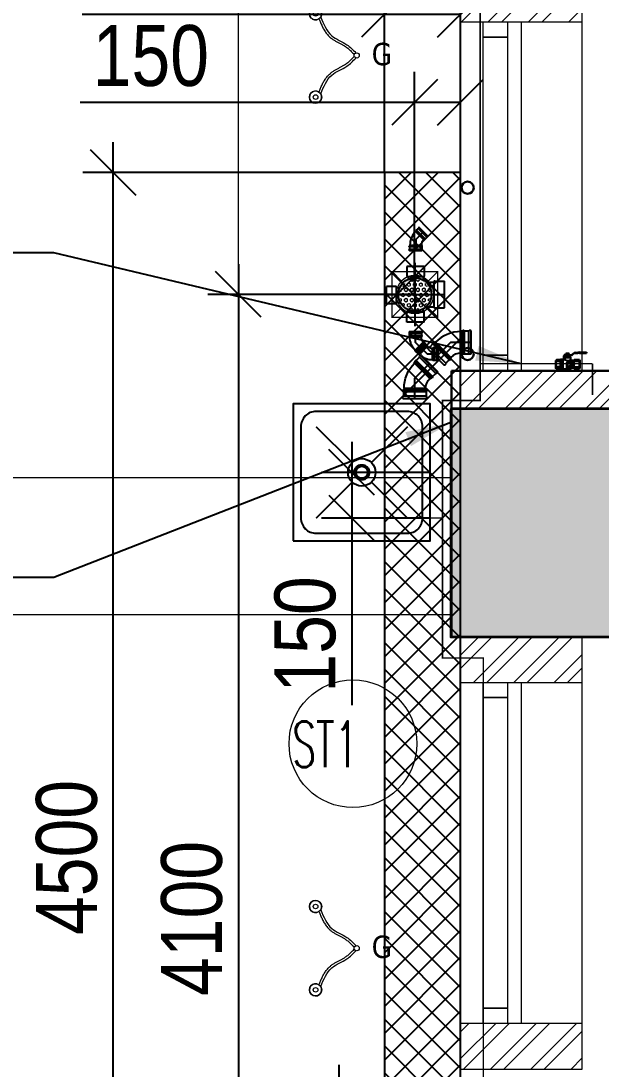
# Model space of a CAD drawing. Header units: inches. Extents: x 5899882 to 5988838, y -468923 to -96891.
# Drawn here: x 5977819 to 5979725, y -302240 to -298797 of the extents above; entities that cross this region are included whole.
import ezdxf

# ---------------------------------------------------------------- set-up
doc = ezdxf.new("R2010")
doc.units = ezdxf.units.IN
doc.header["$MEASUREMENT"] = 0
doc.linetypes.add('1', pattern=[0])
doc.layers.get('Defpoints').update_dxf_attribs({"color": 8})
for name, color, linetype in [('0- SLC ARCH LAYOUT', 7, 'Continuous'), ('0- SLC DIMENSION', 7, 'Continuous'), ('0-SLC RCC 2ND. FLOOR', 7, 'Continuous'), ('0-SLC-40 MM Waste water pipe', 3, 'Continuous'), ('0-SLC-75MM WASTE PIPE', 6, 'Continuous'), ('0-SLC-DOMESTIC LINE', 5, 'DOMESTIC_LINE'), ('0-SLC-Multi nahani trap', 6, 'Continuous'), ('0-SLC-Raised portion', 1, 'Continuous'), ('0-SLC-Toilet fixture', 5, 'Continuous'), ('P-TEXT', 7, 'Continuous')]:
    doc.layers.add(name, color=color, linetype=linetype)
for name, color, linetype, lineweight in [('0-SLC-100 mm Multi nahani trap jali', 253, 'Continuous', 13), ('ARCL-HATCH-B', 8, 'Continuous', 5), ('ARLC-COL', 8, 'Continuous', 30), ('ARLC-DOOR-W', 8, 'Continuous', 5), ('ARLC-ELE0', 8, 'Continuous', 9), ('ARLC-FUR (NOMN)', 8, 'Continuous', 9), ('ARLC-FURN', 8, 'Continuous', 9), ('ARLC-GAS BURNER', 8, 'Continuous', 5), ('ARLC-HATCH-C', 8, 'Continuous', 5), ('ARLC-SINK', 8, 'Continuous', 9), ('ARLC-WALL', 8, 'Continuous', 15), ('P-Ball valve', 7, 'Continuous', 0)]:
    doc.layers.add(name, color=color, linetype=linetype, lineweight=lineweight)
doc.styles.add('ARIAL', font='tahoma.ttf')
doc.styles.add('RS', font='simplex8.shx', dxfattribs={"width": 0.6, "height": 150})
doc.styles.add('swis cn bt', font='swissc.ttf')
doc.linetypes.add('DOMESTIC_LINE', pattern='A,0.5,-0.2,["DWS",ARIAL,S=0.1,R=0,X=-0.1,Y=-0.05],-0.25', length=0.95)
doc.dimstyles.new('SLC', dxfattribs={"dimtxt": 200, "dimasz": 150, "dimexe": 100, "dimexo": 0, "dimgap": 50, "dimtad": 1, "dimdec": 0, "dimrnd": 5, "dimzin": 1, "dimdsep": 46, "dimtxsty": 'swis cn bt', "dimblk": 'OBLIQUE', "dimcen": 60, "dimdle": 100, "dimclrd": 256, "dimclre": 256, "dimclrt": 256, "dimazin": 0, "dimtfac": 1, "dimtdec": 0, "dimtofl": 0, "dimtmove": 0, "dimatfit": 3, "dimfxl": 0.18, "dimtolj": 1, "dimtzin": 0, "dimarcsym": 0})
pattern_1 = [(45, (-5806111.7, 109613.3), (-66.2912607, 66.2912607), []), (45, (-5806067.505, 109613.3), (-66.2912607, 66.2912607), [])]

# ---------------------------------------------------------------- blocks, each defined once
blk = doc.blocks.new('Hex Nut - 10 mm side')
at = {"color": 0, "linetype": 'Continuous'}
for p, q in [((-7, -6.8), (-7, 6.8)), ((-0.7, 9.1), (-6.4, 9.1)), ((-0.7, 4.5), (-6.4, 4.5)), ((0, -6.8), (0, 6.8)), ((-0.7, -4.5), (-6.4, -4.5)), ((-0.7, -9.1), (-6.4, -9.1))]:
    blk.add_line(p, q, dxfattribs=at)
for centre, radius, start, end in [((-2.8, 6.8), 4.19, 147.1328, 212.8672), ((8.7, 0), 15.7, 163.2213, 196.7787), ((-4.2, 6.8), 4.19, 327.1328, 32.8672), ((-15.7, 0), 15.7, 343.2213, 16.7787), ((-2.8, -6.8), 4.19, 147.1328, 212.8672), ((-4.2, -6.8), 4.19, 327.1328, 32.8672)]:
    blk.add_arc(centre, radius, start, end, dxfattribs=at)
blk = doc.blocks.new('balval')
at = {"layer": 'P-TEXT', "color": 7}
for p, q in [((294, 302), (376, 365)), ((299, 286), (380, 348)), ((394, 369), (479, 369)), ((398, 353), (479, 353)), ((533, 381), (479, 369)), ((533, 349), (479, 353)), ((533, 381), (760, 380)), ((533, 349), (762, 348)), ((760, 380), (762, 348)), ((-206, 141), (-218, 122)), ((-218, -125), (-218, 122)), ((-207, -90), (-207, 86)), ((-75, 86), (-207, 86)), ((-74, 141), (-206, 141)), ((0, 145), (64, 144)), ((31, 164), (31, 262)), ((31, 164), (47, 164)), ((47, 164), (47, 246)), ((67, 298), (222, 297)), ((83, 281), (226, 281)), ((136, -17), (186, 44)), ((186, 44), (260, -17)), ((261, 143), (286, 120)), ((286, 120), (285, -127)), ((357, 120), (286, 120)), ((356, -127), (357, 120)), ((368, 139), (357, 120)), ((367, -91), (368, 85)), ((536, 139), (368, 139)), ((535, 84), (368, 85)), ((535, -92), (535, 84)), ((536, 139), (547, 120)), ((547, 120), (546, -128)), ((-218, -2), (-229, -2)), ((-207, -145), (-218, -125)), ((-75, -90), (-207, -90)), ((-75, -145), (-207, -145)), ((0, -149), (258, -150)), ((186, -77), (136, -17)), ((260, -17), (186, -77)), ((259, -150), (285, -127)), ((356, -127), (285, -127)), ((367, -146), (356, -127)), ((535, -92), (367, -91)), ((535, -147), (367, -146)), ((535, -147), (546, -128))]:
    blk.add_line(p, q, dxfattribs=at)
for points in [[(-74, 163), (-39, 163), (-40, -162), (-75, -162)], [(-39, 163), (0, 163), (0, -163), (-40, -162)], [(85, 217), (215, 216), (215, 237), (85, 238)], [(266, -83), (129, -83), (130, 50), (266, 49)], [(260, -77), (135, -77), (136, 44), (260, 43)], [(260, -145), (135, -144), (135, -89), (260, -89)]]:
    blk.add_lwpolyline(points, close=True, dxfattribs=at)
for points in [[(259, 144), (260, 216), (64, 217), (64, 144)], [(136, 118), (136, 88), (260, 87), (261, 143), (258, 143)]]:
    blk.add_lwpolyline(points, dxfattribs=at)
for centre, radius, start, end in [((394, 334), 35.7, 89.8308, 120.0919), ((398, 317), 35.7, 89.8308, 120.0919), ((-181, 112), 36.2, 145.9055, 225.8084), ((-125, 42), 93.2, 151.6198, 208.0418), ((67, 262), 35.7, 89.8308, 179.8308), ((83, 246), 35.7, 89.8308, 179.8308), ((162, 312), 195, 239.6656, 299.5446), ((224, 832), 535, 269.7676, 277.5637), ((228, 816), 535, 269.7676, 277.5637), ((259, 142), 1.79, 48.4012, 123.4962), ((450, 40), 93.2, 151.6198, 208.0418), ((393, 111), 36.2, 145.9055, 225.8084), ((510, 110), 36.2, 313.8532, 33.7561), ((453, 40), 93.2, 331.6198, 28.0418), ((-125, -46), 93.2, 151.6198, 208.0418), ((-182, -116), 36.2, 133.8532, 213.7561), ((258, -148), 1.79, 269.8308, 311.2603), ((449, -48), 93.2, 151.6198, 208.0418), ((392, -118), 36.2, 133.8532, 213.7561), ((453, -48), 93.2, 331.6198, 28.0418), ((510, -118), 36.2, 325.9055, 45.8084)]:
    blk.add_arc(centre, radius, start, end, dxfattribs=at)
at = {"layer": 'P-TEXT', "color": 7, "xscale": 6.18499828221724, "yscale": 6.18499828221724, "zscale": 6.18499828221724, "rotation": 269.8307868527402}
for p in [(150, 298), (150, 238)]:
    blk.add_blockref('Hex Nut - 10 mm side', p, dxfattribs=at)
blk = doc.blocks.new('SINK1')
at = {"color": 0}
for p, q in [((5972703.3, -133859.2), (5972821.5, -133977.3)), ((5972885.1, -133977.3), (5973003.3, -133859.2)), ((5972703.3, -134159.2), (5972821.5, -134041)), ((5972885.1, -134041), (5973003.3, -134159.2))]:
    blk.add_line(p, q, dxfattribs=at)
blk.add_lwpolyline([(5973078.3, -134234.2), (5973078.3, -133784.2), (5972628.3, -133784.2), (5972628.3, -134234.2)], close=True, dxfattribs=at)
blk.add_lwpolyline([(5973053.3, -134159.2), (5973053.3, -133859.2, 0.414214), (5973003.3, -133809.2), (5972703.3, -133809.2, 0.414214), (5972653.3, -133859.2), (5972653.3, -134159.2, 0.414214), (5972703.3, -134209.2), (5973003.3, -134209.2, 0.414214)], format="xyb", close=True, dxfattribs=at)
for radius in [45, 25]:
    blk.add_circle((5972853.3, -134009.2), radius, dxfattribs=at)
blk = doc.blocks.new('GAS BURNER')
at = {"layer": 'ARLC-GAS BURNER'}
for centre, radius in [((5974102.4, -133873.7), 20.1), ((5974102.4, -133873.7), 7.52), ((5974237.5, -134010.6), 8.48), ((5974237.5, -134010.6), 8.48), ((5974102.4, -134147.5), 20.1), ((5974102.4, -134147.5), 7.52)]:
    blk.add_circle(centre, radius, dxfattribs=at)
for centre, start, end in [((5974102.4, -133873.7), 327.0836, 303.1116), ((5974102.4, -134147.5), 56.8884, 32.9164)]:
    blk.add_arc(centre, 20.1, start, end, dxfattribs=at)
for points, knots in [([(5974113.4, -133890.5), (5974112.8, -133888.9), (5974115.8, -133896.6), (5974120.9, -133908.4), (5974125.6, -133918.3), (5974129.9, -133925.9), (5974133.4, -133931.5), (5974137.2, -133937), (5974141.3, -133942.2), (5974145.9, -133947.1), (5974151.7, -133952.6), (5974159, -133958.1), (5974167.7, -133963.4), (5974176.5, -133968.2), (5974185.2, -133972.6), (5974193.4, -133977), (5974200.1, -133981.1), (5974205.5, -133985), (5974210.1, -133988.7), (5974214.6, -133992.7), (5974219.2, -133997.1), (5974223.9, -134001.8), (5974227.3, -134005.2), (5974229, -134007)], [0, 0, 0, 0, 0.738277, 1.476555, 2.214832, 2.583971, 2.95311, 3.322249, 3.691387, 4.060526, 4.429665, 5.003329, 5.576994, 6.150658, 6.724322, 7.297987, 7.871651, 8.267743, 8.663834, 9.059926, 9.456017, 9.852109, 10.248201, 10.248201, 10.248201, 10.248201]), ([(5974119.2, -133884.4), (5974128.7, -133907.7), (5974145.8, -133949.6), (5974202.5, -133969), (5974225.2, -133992.2), (5974234.5, -134001.7)], [0, 0, 0, 0, 88.97169, 160.2268, 209.42552, 209.42552, 209.42552, 209.42552]), ([(5974113.4, -134130.7), (5974112.8, -134132.3), (5974115.8, -134124.6), (5974120.9, -134112.7), (5974125.6, -134102.9), (5974129.9, -134095.2), (5974133.4, -134089.6), (5974137.2, -134084.2), (5974141.3, -134079), (5974145.9, -134074), (5974151.7, -134068.6), (5974159, -134063.1), (5974167.7, -134057.7), (5974176.5, -134053), (5974185.2, -134048.5), (5974193.4, -134044.2), (5974200.1, -134040.1), (5974205.5, -134036.2), (5974210.1, -134032.5), (5974214.6, -134028.5), (5974219.2, -134024.1), (5974223.9, -134019.3), (5974227.3, -134015.9), (5974229, -134014.1)], [0, 0, 0, 0, 0.738277, 1.476555, 2.214832, 2.583971, 2.95311, 3.322249, 3.691387, 4.060526, 4.429665, 5.003329, 5.576994, 6.150658, 6.724322, 7.297987, 7.871651, 8.267743, 8.663834, 9.059926, 9.456017, 9.852109, 10.248201, 10.248201, 10.248201, 10.248201]), ([(5974119.2, -134136.8), (5974128.7, -134113.5), (5974145.8, -134071.6), (5974202.5, -134052.2), (5974225.2, -134029), (5974234.5, -134019.5)], [0, 0, 0, 0, 88.97169, 160.2268, 209.42552, 209.42552, 209.42552, 209.42552])]:
    blk.add_open_spline(points, degree=3, knots=knots, dxfattribs=at)
at = {"layer": 'ARLC-GAS BURNER', "insert": (5974320.2, -134006.7), "char_height": 73.57, "attachment_point": 5, "style": 'ARIAL'}
blk.add_mtext('\\A1;G', dxfattribs=at)
blk = doc.blocks.new('A$C7CE91767')
at = {"layer": 'ARLC-COL'}
blk.add_lwpolyline([(21150, -6775), (22400, -6775), (22400, -6900), (21150, -6900)], close=True, dxfattribs=at)
blk = doc.blocks.new('A$C3DAD2E9A')
at = {"layer": 'ARCL-HATCH-B'}
h = blk.add_hatch(dxfattribs=at)
h.set_pattern_fill('ANSI32', color=256, scale=250)
h.set_pattern_definition(pattern_1)
h.paths.add_polyline_path([(34477.2, -24603.5), (34077.2, -24603.5), (34077.2, -24753.5), (34477.2, -24753.5)])
h = blk.add_hatch(dxfattribs=at)
h.set_pattern_fill('ANSI32', color=256, scale=250)
h.set_pattern_definition(pattern_1)
h.paths.add_polyline_path([(34797.2, -25898.5), (34077.2, -25898.5), (34077.2, -26023.5), (34797.2, -26023.5)])
h = blk.add_hatch(dxfattribs=at)
h.set_pattern_fill('ANSI32', color=256, scale=250)
h.set_pattern_definition(pattern_1)
h.paths.add_polyline_path([(34477.2, -26773.5), (34077.2, -26773.5), (34077.2, -26923.5), (34077.2, -26923.5), (34477.2, -26923.5)])
h = blk.add_hatch(dxfattribs=at)
h.set_pattern_fill('ANSI32', color=256, scale=250)
h.set_pattern_definition(pattern_1)
h.paths.add_polyline_path([(34477.2, -28043.5), (34077.2, -28043.5), (34077.2, -28193.5), (34477.2, -28193.5)])
at = {"layer": 'ARLC-HATCH-C', "ltscale": 0.1}
blk.add_hatch(color=256, dxfattribs=at).paths.add_polyline_path([(34047.2, -26023.5), (34047.2, -26773.5), (34797.2, -26773.5), (34797.2, -26023.5)])
at = {"layer": 'ARLC-COL'}
blk.add_lwpolyline([(34797.2, -26023.5), (34047.2, -26023.5), (34047.2, -26773.5), (34797.2, -26773.5)], close=True, dxfattribs=at)
at = {"layer": 'ARLC-DOOR-W'}
for points in [[(34232.2, -24753.5), (34232.2, -24803.5), (34152.2, -24803.5), (34152.2, -24753.5)], [(34152.2, -24803.5), (34232.2, -24803.5), (34232.2, -25848.5), (34152.2, -25848.5)], [(34232.2, -25848.5), (34232.2, -25898.5), (34152.2, -25898.5), (34152.2, -25848.5)], [(34232.2, -26923.5), (34232.2, -26973.5), (34152.2, -26973.5), (34152.2, -26923.5)], [(34152.2, -26973.5), (34232.2, -26973.5), (34232.2, -27993.5), (34152.2, -27993.5)], [(34232.2, -27993.5), (34232.2, -28043.5), (34152.2, -28043.5), (34152.2, -27993.5)]]:
    blk.add_lwpolyline(points, close=True, dxfattribs=at)
at = {"layer": 'ARLC-ELE0', "ltscale": 0.006}
for p, q in [((34077.2, -24753.5), (34077.2, -25898.5)), ((34477.2, -25898.5), (34477.2, -24753.5)), ((34077.2, -26923.5), (34077.2, -28043.5)), ((34477.2, -28043.5), (34477.2, -26923.5))]:
    blk.add_line(p, q, dxfattribs=at)
at = {"layer": 'ARLC-FUR (NOMN)'}
blk.add_circle((33723.5, -27124.8), 209.9, dxfattribs=at)
at = {"layer": 'ARLC-FURN'}
blk.add_line((33347.2, -29750), (33347.2, -23025), dxfattribs=at)
at = {"layer": 'ARLC-WALL', "ltscale": 0.005}
for p, q in [((34277.2, -24753.5), (34277.2, -25898.5)), ((34277.2, -26923.5), (34277.2, -28043.5))]:
    blk.add_line(p, q, dxfattribs=at)
at = {"layer": 'ARLC-WALL'}
for points in [[(34477.2, -24603.5), (34077.2, -24603.5), (34077.2, -24753.5), (34477.2, -24753.5)], [(34077.2, -25898.5), (35297.2, -25898.5), (35297.2, -26023.5), (34077.2, -26023.5)], [(34477.2, -26773.5), (34077.2, -26773.5), (34077.2, -26923.5), (34477.2, -26923.5)], [(34477.2, -28043.5), (34077.2, -28043.5), (34077.2, -28193.5), (34477.2, -28193.5)]]:
    blk.add_lwpolyline(points, close=True, dxfattribs=at)
at = {"color": 1}
blk.add_blockref('A$C7CE91767', (12897.2, -19125), dxfattribs=at)
at = {"layer": 'ARLC-GAS BURNER'}
for p in [(-5940501.4, 109146.9), (-5940501.4, 106214.1)]:
    blk.add_blockref('GAS BURNER', p, dxfattribs=at)
at = {"layer": 'ARLC-SINK', "rotation": 270}
blk.add_blockref('SINK1', (167761.9, 5946620), dxfattribs=at)
at = {"layer": 'ARLC-FUR (NOMN)', "style": 'RS', "width": 0.6}
blk.add_text('ST1', height=150, dxfattribs=at).set_placement((33524.9, -27201.8))
blk = doc.blocks.new('FD COVER')
at = {"layer": '0-SLC-100 mm Multi nahani trap jali'}
h = blk.add_hatch(color=1, dxfattribs=at)
h.paths.add_polyline_path([(52.4, 0, 1), (-52.4, 0, 1)])
h.paths.add_polyline_path([(-49.7, 0, -1), (49.7, 0, -1)], flags=16)
h = blk.add_hatch(dxfattribs=at)
h.set_pattern_fill('HEX', color=1, scale=45.193777, style=0)
h.set_pattern_definition([(0, (-4759.384, 4380.386), (0, 9.78474), [5.649222, -11.298444]), (120, (-4759.384, 4380.386), (-8.473833, -4.89237), [5.649222, -11.298444]), (60, (-4753.735, 4380.386), (-8.473833, 4.89237), [5.649222, -11.298444])])
h.paths.add_polyline_path([(-49.7, 0, 1), (49.7, 0, 1)])
at = {"layer": '0-SLC-100 mm Multi nahani trap jali', "color": 1, "ltscale": 3}
for p, q in [((-75, 75), (-44.2, 44.2)), ((75, 75), (44.2, 44.2)), ((-44.2, -44.2), (-75, -75)), ((44.2, -44.2), (75, -75))]:
    blk.add_line(p, q, dxfattribs=at)
at = {"layer": '0-SLC-100 mm Multi nahani trap jali', "color": 1, "ltscale": 3, "const_width": 3.75}
blk.add_lwpolyline([(-75, -75), (75, -75), (75, 75), (-75, 75)], close=True, dxfattribs=at)
at = {"layer": '0-SLC-100 mm Multi nahani trap jali', "color": 1, "ltscale": 3}
blk.add_circle((0, 0), 62.5, dxfattribs=at)
blk = doc.blocks.new('A$C52224D05')
at = {"layer": '0-SLC-Multi nahani trap', "linetype": 'Continuous'}
h = blk.add_hatch(color=256, dxfattribs=at)
h.paths.add_polyline_path([(58.1, 0, 1), (-57.9, 0, 1)])
h.paths.add_polyline_path([(-54.9, 0, -1), (55.1, 0, -1)], flags=16)
for p, q in [((0, 103.7), (0, -103.7)), ((-25.9, 91.4), (-25.9, 77.8)), ((31.1, 91.4), (-25.9, 91.4)), ((-25.9, 77.8), (-25.9, 60.2)), ((31.1, 91.4), (31.1, 77.8)), ((31.1, 77.8), (31.1, 60.2)), ((28.7, 57.9), (-23.6, 57.9)), ((-22.4, 57.9), (-22.4, 50.2)), ((27.6, 57.9), (27.6, 47.6)), ((41.1, 41), (63, 41)), ((63, -41.5), (63, 41.5)), ((65.5, 44), (74, 44)), ((74, 44), (97.8, 44)), ((97.8, -44), (97.8, 44)), ((-96.3, 0), (95.2, 0)), ((-78.2, 26.7), (-93.7, 26.7)), ((-93.7, -30.2), (-93.7, 26.7)), ((-62.6, 26.7), (-78.2, 26.7)), ((-60.3, -27.9), (-60.3, 24.4)), ((-60.3, 23.3), (-50.5, 23.3)), ((-78.2, -30.2), (-93.7, -30.2)), ((-62.6, -30.2), (-77.7, -30.2)), ((-60.3, -26.7), (-50.5, -26.7)), ((-25.9, -77.8), (-25.9, -60.2)), ((28.7, -57.9), (-23.6, -57.9)), ((-22.4, -57.9), (-22.4, -50.2)), ((27.6, -57.9), (27.6, -47.6)), ((31.1, -77.8), (31.1, -60.2)), ((41.1, -41), (63, -41)), ((65.5, -44), (74, -44)), ((74, -44), (97.8, -44)), ((-25.9, -91.4), (-25.9, -77.8)), ((31.1, -91.4), (-25.9, -91.4)), ((31.1, -91.4), (31.1, -77.8))]:
    blk.add_line(p, q, dxfattribs=at)
blk.add_circle((0.1, 0), 55, dxfattribs=at)
for centre, radius, start, end in [((-23.6, 60.2), 2.33, 180, 270), ((28.7, 60.2), 2.33, 270, 0), ((65.5, 41.5), 2.5, 90, 180), ((-62.6, 24.4), 2.33, 0, 90), ((-62.6, -27.9), 2.33, 270, 0), ((-23.6, -60.2), 2.33, 90, 180), ((28.7, -60.2), 2.33, 0, 90), ((65.5, -41.5), 2.5, 180, 270)]:
    blk.add_arc(centre, radius, start, end, dxfattribs=at)
blk = doc.blocks.new('1248')
at = {"color": 0}
for p, q in [((-21.4, 74.3), (-74.3, 21.4)), ((-21.4, 74.3), (-19.5, 75)), ((-19.5, 75), (-15, 70.5)), ((-15.6, 68.6), (-15, 70.5)), ((-15.6, 68.6), (-68.6, 15.6)), ((-57.9, 4.9), (-4.9, 57.9)), ((-1.5, 54.5), (-54.5, 1.5)), ((-52.1, -0.9), (1, 52.1)), ((-52.1, -0.9), (1, 52.1)), ((0.8, 49.3), (-49.3, -0.8)), ((-4.9, 57.9), (-15.6, 68.6)), ((-4.9, 57.9), (-3, 58.5)), ((-3, 58.5), (-0.9, 56.5)), ((-1.5, 54.5), (-0.9, 56.5)), ((1, 52.1), (-1.5, 54.5)), ((0.8, 49.3), (1, 52.1)), ((34.2, -35.4), (34.3, 35.4)), ((34.3, 35.4), (36.2, 37.5)), ((36.2, 37.5), (39.6, 37.5)), ((36.2, 37.5), (36.2, -37.5)), ((36.2, 37.5), (36.2, -37.5)), ((39.6, 37.5), (40.5, 39.3)), ((39.6, -37.5), (39.6, 37.5)), ((43.5, 39.3), (40.5, 39.3)), ((44.4, 37.5), (43.5, 39.3)), ((44.4, 37.5), (59.5, 37.5)), ((44.4, 37.5), (44.4, -37.5)), ((59.5, 37.5), (60.5, 39.3)), ((59.5, -37.5), (59.5, 37.5)), ((66.8, 39.3), (60.5, 39.3)), ((66.8, 39.3), (67.8, 37.5)), ((67.8, -37.5), (67.8, 37.5)), ((-74.3, 21.4), (-75, 19.5)), ((-75, 19.5), (-70.6, 15)), ((-68.6, 15.6), (-70.6, 15)), ((-57.9, 4.9), (-68.6, 15.6)), ((-57.9, 4.9), (-58.5, 3)), ((-58.5, 3), (-56.5, 0.9)), ((-54.5, 1.5), (-56.5, 0.9)), ((-52.1, -0.9), (-54.5, 1.5)), ((-49.3, -0.8), (-52.1, -0.9)), ((34.2, -35.4), (36.2, -37.5)), ((36.2, -37.5), (39.6, -37.5)), ((39.6, -37.5), (40.5, -39.3)), ((43.5, -39.3), (40.5, -39.3)), ((44.4, -37.5), (43.5, -39.3)), ((44.4, -37.5), (59.5, -37.5)), ((59.5, -37.5), (60.5, -39.3)), ((66.8, -39.3), (60.5, -39.3)), ((67.8, -37.5), (66.8, -39.3))]:
    blk.add_line(p, q, dxfattribs=at)
at = {"color": 8}
blk.add_lwpolyline([(-47.9, 47.9), (0, 0), (67.8, 0)], dxfattribs=at)
at = {"color": 0}
for major_axis, start_param, end_param in [((0, 47.3), 2.356166, 3.141564), ((0, 118.1), 2.356191, 3.14159)]:
    blk.add_ellipse((34.3, 82.7), major_axis=major_axis, ratio=1, start_param=start_param, end_param=end_param, dxfattribs=at)
blk = doc.blocks.new('A$C77C3199A')
at = {"layer": 'ARLC-HATCH-C', "ltscale": 0.1}
blk.add_hatch(color=0, dxfattribs=at).paths.add_polyline_path([(34045, -26025), (34045, -26775), (34795, -26775), (34795, -26025)])
at = {"layer": 'ARLC-COL', "color": 0}
blk.add_lwpolyline([(34795, -26025), (34045, -26025), (34045, -26775), (34795, -26775)], close=True, dxfattribs=at)
at = {"layer": 'ARLC-WALL', "color": 30}
for p, q in [((25045, -26250), (34045, -26250)), ((25045, -26700), (34045, -26700))]:
    blk.add_line(p, q, dxfattribs=at)
blk = doc.blocks.new('_OBLIQUE')
at = {"color": 0, "linetype": 'ByBlock'}
blk.add_line((-0.5, -0.5), (0.5, 0.5), dxfattribs=at)
blk = doc.blocks.new('*D300')
at = {"layer": '0- SLC DIMENSION', "lineweight": -2, "transparency": 16777216}
for p, q in [((5978122, -303895), (5978122, -299195)), ((5979013.3, -299295), (5978022, -299295)), ((5979013.3, -303795), (5978022, -303795))]:
    blk.add_line(p, q, dxfattribs=at)
at = {"layer": 'Defpoints', "color": 0, "transparency": 16777216}
for p in [(5978122, -299295), (5979013.3, -299295), (5979013.3, -303795)]:
    blk.add_point(p, dxfattribs=at)
at = {"layer": '0- SLC DIMENSION', "lineweight": -2, "transparency": 16777216, "xscale": 150, "yscale": 150, "zscale": 150}
for p, rotation in [((5978122, -299295), 90), ((5978122, -303795), 270)]:
    blk.add_blockref('_OBLIQUE', p, dxfattribs=dict(at, rotation=rotation))
at = {"layer": '0- SLC DIMENSION', "transparency": 16777216, "insert": (5977969.5, -301545), "char_height": 200, "attachment_point": 5, "rotation": 90, "style": 'swis cn bt'}
blk.add_mtext('\\A1;4500', dxfattribs=at)
blk = doc.blocks.new('*D301')
at = {"layer": '0- SLC DIMENSION', "lineweight": -2, "transparency": 16777216}
for p, q in [((5978533.3, -299595.5), (5978533.3, -303895)), ((5979113.4, -299695.5), (5978433.3, -299695.5)), ((5979113.4, -303795), (5978433.3, -303795))]:
    blk.add_line(p, q, dxfattribs=at)
at = {"layer": 'Defpoints', "color": 0, "transparency": 16777216}
for p in [(5979113.4, -299695.5), (5978533.3, -303795), (5979113.4, -303795)]:
    blk.add_point(p, dxfattribs=at)
at = {"layer": '0- SLC DIMENSION', "lineweight": -2, "transparency": 16777216, "xscale": 150, "yscale": 150, "zscale": 150}
for p, rotation in [((5978533.3, -299695.5), 90), ((5978533.3, -303795), 270)]:
    blk.add_blockref('_OBLIQUE', p, dxfattribs=dict(at, rotation=rotation))
at = {"layer": '0- SLC DIMENSION', "transparency": 16777216, "insert": (5978380.6, -301745.3), "char_height": 200, "attachment_point": 5, "rotation": 90, "style": 'swis cn bt'}
blk.add_mtext('\\A1;4100', dxfattribs=at)
blk = doc.blocks.new('*D302')
at = {"layer": '0- SLC DIMENSION', "lineweight": -2, "transparency": 16777216}
for p, q in [((5979013.3, -299295), (5979013.3, -298675.5)), ((5979263.3, -299295), (5979263.3, -298675.5)), ((5979013.3, -298775.5), (5978019.8, -298775.5)), ((5979263.3, -298775.5), (5978913.3, -298775.5))]:
    blk.add_line(p, q, dxfattribs=at)
at = {"layer": 'Defpoints', "color": 0, "transparency": 16777216}
for p in [(5979263.3, -298775.5), (5979013.3, -299295), (5979263.3, -299295)]:
    blk.add_point(p, dxfattribs=at)
at = {"layer": '0- SLC DIMENSION', "lineweight": -2, "transparency": 16777216, "xscale": 150, "yscale": 150, "zscale": 150, "rotation": 180}
blk.add_blockref('_OBLIQUE', (5979013.3, -298775.5), dxfattribs=at)
at = {"layer": '0- SLC DIMENSION', "lineweight": -2, "transparency": 16777216, "xscale": 150, "yscale": 150, "zscale": 150}
blk.add_blockref('_OBLIQUE', (5979263.3, -298775.5), dxfattribs=at)
at = {"layer": '0- SLC DIMENSION', "transparency": 16777216, "insert": (5978256, -298622.7), "char_height": 200, "attachment_point": 5, "style": 'swis cn bt'}
blk.add_mtext('\\A1;250', dxfattribs=at)
blk = doc.blocks.new('*D303')
at = {"layer": '0- SLC DIMENSION', "lineweight": -2, "transparency": 16777216}
for p, q in [((5979112.7, -299695.5), (5979112.7, -298964.5)), ((5979263.3, -299695.5), (5979263.3, -298964.5)), ((5979112.7, -299064.5), (5978012.9, -299064.5)), ((5979263.3, -299064.5), (5979012.7, -299064.5))]:
    blk.add_line(p, q, dxfattribs=at)
at = {"layer": 'Defpoints', "color": 0, "transparency": 16777216}
for p in [(5979263.3, -299064.5), (5979112.7, -299695.5), (5979263.3, -299695.5)]:
    blk.add_point(p, dxfattribs=at)
at = {"layer": '0- SLC DIMENSION', "lineweight": -2, "transparency": 16777216, "xscale": 150, "yscale": 150, "zscale": 150, "rotation": 180}
blk.add_blockref('_OBLIQUE', (5979112.7, -299064.5), dxfattribs=at)
at = {"layer": '0- SLC DIMENSION', "lineweight": -2, "transparency": 16777216, "xscale": 150, "yscale": 150, "zscale": 150}
blk.add_blockref('_OBLIQUE', (5979263.3, -299064.5), dxfattribs=at)
at = {"layer": '0- SLC DIMENSION', "transparency": 16777216, "insert": (5978245.5, -298911.8), "char_height": 200, "attachment_point": 5, "style": 'swis cn bt'}
blk.add_mtext('\\A1;150', dxfattribs=at)
blk = doc.blocks.new('*D540')
at = {"layer": '0- SLC DIMENSION', "lineweight": -2, "transparency": 16777216}
for p, q in [((5978864.5, -303177), (5978864.5, -302226.4)), ((5978864.5, -303327.3), (5978864.5, -303077)), ((5979263.3, -303177), (5978764.5, -303177)), ((5979266.8, -303327.3), (5978764.5, -303327.3))]:
    blk.add_line(p, q, dxfattribs=at)
at = {"layer": 'Defpoints', "color": 0, "transparency": 16777216}
for p in [(5979263.3, -303177), (5978864.5, -303327.3), (5979266.8, -303327.3)]:
    blk.add_point(p, dxfattribs=at)
at = {"layer": '0- SLC DIMENSION', "lineweight": -2, "transparency": 16777216, "xscale": 150, "yscale": 150, "zscale": 150}
for p, rotation in [((5978864.5, -303177), 90), ((5978864.5, -303327.3), 270)]:
    blk.add_blockref('_OBLIQUE', p, dxfattribs=dict(at, rotation=rotation))
at = {"layer": '0- SLC DIMENSION', "transparency": 16777216, "insert": (5978711.8, -302459), "char_height": 200, "attachment_point": 5, "rotation": 90, "style": 'swis cn bt'}
blk.add_mtext('\\A1;150', dxfattribs=at)
blk = doc.blocks.new('*D541')
at = {"layer": '0- SLC DIMENSION', "lineweight": -2, "transparency": 16777216}
for p, q in [((5978906, -300179.8), (5978906, -300429.8)), ((5979163.8, -300279.8), (5978806, -300279.8)), ((5979163.8, -300429.8), (5978806, -300429.8)), ((5978906, -300429.8), (5978906, -301045))]:
    blk.add_line(p, q, dxfattribs=at)
at = {"layer": 'Defpoints', "color": 0, "transparency": 16777216}
for p in [(5979163.8, -300279.8), (5978906, -300429.8), (5979163.8, -300429.8)]:
    blk.add_point(p, dxfattribs=at)
at = {"layer": '0- SLC DIMENSION', "lineweight": -2, "transparency": 16777216, "xscale": 150, "yscale": 150, "zscale": 150}
for p, rotation in [((5978906, -300279.8), 90), ((5978906, -300429.8), 270)]:
    blk.add_blockref('_OBLIQUE', p, dxfattribs=dict(at, rotation=rotation))
at = {"layer": '0- SLC DIMENSION', "transparency": 16777216, "insert": (5978753.3, -300812.4), "char_height": 200, "attachment_point": 5, "rotation": 90, "style": 'swis cn bt'}
blk.add_mtext('\\A1;150', dxfattribs=at)

msp = doc.modelspace()

# ---------------------------------------------------------------- block references
at = {"layer": '0- SLC ARCH LAYOUT'}
msp.add_blockref('A$C3DAD2E9A', (5945186.1, -274046.5), dxfattribs=at)

# ---------------------------------------------------------------- next in the draw order: hatches: boundary and pattern name
at = {"layer": '0-SLC-Raised portion'}
h = msp.add_hatch(dxfattribs=at)
h.set_pattern_fill('ANSI37', color=256, scale=500, angle=360)
h.set_pattern_definition([(45, (5373444.103, 2474399.64), (-44.1941738, 44.1941738), []), (135, (5373444.103, 2474399.64), (-44.1941738, -44.1941738), [])])
h.paths.add_polyline_path([(5979263.3, -303795), (5979263.3, -299295), (5979013.3, -299295), (5979013.3, -303795)])

# ---------------------------------------------------------------- next in the draw order: linework, layer by layer
at = {"layer": '0-SLC-40 MM Waste water pipe', "lineweight": 30}
for centre in [(5979286.8, -299344.7), (5979286.8, -299891), (5978938.8, -300279.8)]:
    msp.add_circle(centre, 20, dxfattribs=at)
at = {"layer": '0-SLC-DOMESTIC LINE', "color": 5, "linetype": '1', "const_width": 5}
for points in [[(5979328, -297641.8), (5979328, -300044), (5979204.5, -300044), (5979204.5, -300889.5), (5979338.3, -300889.5), (5979338.3, -303277.3)], [(5979697, -299923), (5979328, -299923)], [(5979697, -300026.2), (5979697, -299923)], [(5979163.8, -300429.8), (5979204.5, -300429.8)]]:
    msp.add_lwpolyline(points, dxfattribs=at)
at = {"layer": '0-SLC-Raised portion'}
msp.add_lwpolyline([(5979263.3, -303795), (5979263.3, -299295), (5979013.3, -299295), (5979013.3, -303795)], close=True, dxfattribs=at)

# ---------------------------------------------------------------- next in the draw order: block references
at = {"layer": '0-SLC RCC 2ND. FLOOR'}
msp.add_blockref('A$C77C3199A', (5945186.1, -274046.5), dxfattribs=at)
at = {"layer": '0-SLC-100 mm Multi nahani trap jali', "lineweight": -3, "xscale": -1, "rotation": 270}
msp.add_blockref('FD COVER', (5979113.4, -299695.5), dxfattribs=at)
at = {"layer": '0-SLC-40 MM Waste water pipe', "lineweight": 30}
for p, xscale, yscale, zscale, rotation in [((5979116, -299515.1), 0.5333650478352799, 0.5333650478352799, 0.5333650478352799, 269.9345649932533), ((5979115.8, -299853.6), -0.5333650478352798, 0.5333650478352798, 0.5333650478352798, 269.9932376815193), ((5979153.3, -299891), 0.53336504783528, 0.53336504783528, 0.53336504783528, 359.9982559995067)]:
    msp.add_blockref('1248', p, dxfattribs=dict(at, xscale=xscale, yscale=yscale, zscale=zscale, rotation=rotation))
at = {"layer": '0-SLC-75MM WASTE PIPE'}
for p, xscale, yscale, zscale, rotation in [((5979230.8, -299852.8), 1.000059464691145, 1.000059464691145, 1.000059464691145, 225.0023864703293), ((5979113.3, -299970.3), -1.000059464691146, 1.000059464691146, 1.000059464691146, 224.9975434900846)]:
    msp.add_blockref('1248', p, dxfattribs=dict(at, xscale=xscale, yscale=yscale, zscale=zscale, rotation=rotation))
at = {"layer": '0-SLC-Multi nahani trap', "linetype": 'Continuous', "extrusion": (0, 0, -1), "xscale": -1, "zscale": -1}
msp.add_blockref('A$C52224D05', (-5979113.3, -299695.5), dxfattribs=at)
at = {"layer": '0-SLC-Toilet fixture', "color": 140, "rotation": 270}
msp.add_blockref('SINK1', (6112947.9, 5672573.5), dxfattribs=at)
at = {"layer": 'P-Ball valve', "lineweight": 50, "xscale": 0.10247897088, "yscale": 0.10247897088, "zscale": 0.10247897088}
msp.add_blockref('balval', (5979599.5, -299924.4), dxfattribs=at)

# ---------------------------------------------------------------- next in the draw order: dimensions: what is measured, and where the dimension line sits
at = {"layer": '0- SLC DIMENSION', "color": 1}
for base, p1, p2, picture, middle in [((5979263.3, -298775.5), (5979013.3, -299295), (5979263.3, -299295), '*D302', (5978256, -298775.5)), ((5979263.3, -299064.5), (5979112.7, -299695.5), (5979263.3, -299695.5), '*D303', (5978245.5, -299064.5))]:
    dim = msp.add_linear_dim(base=base, p1=p1, p2=p2, dimstyle='SLC', dxfattribs=at)
    dim.commit()
    dim.dimension.update_dxf_attribs({"geometry": picture, "text_midpoint": middle, "dimtype": 160})
for base, p1, p2, picture, middle in [((5978122, -299295), (5979013.3, -303795), (5979013.3, -299295), '*D300', (5977969.5, -301545)), ((5978533.2872, -303795.0281), (5979113.3747, -299695.5), (5979113.3747, -303795.0281), '*D301', (5978380.6249, -301745.264)), ((5978906, -300429.8), (5979163.8, -300279.8), (5979163.8, -300429.8), '*D541', (5978753.3, -300812.4))]:
    dim = msp.add_linear_dim(base=base, p1=p1, p2=p2, angle=90, dimstyle='SLC', dxfattribs=at)
    dim.commit()
    dim.dimension.update_dxf_attribs({"geometry": picture, "text_midpoint": middle})
dim = msp.add_linear_dim(base=(5978864.5, -303327.3), p1=(5979263.3, -303177), p2=(5979266.8, -303327.3), angle=90, dimstyle='SLC', dxfattribs=at)
dim.commit()
dim.dimension.update_dxf_attribs({"geometry": '*D540', "text_midpoint": (5978864.5, -302459), "dimtype": 160})

# ---------------------------------------------------------------- next in the draw order: leaders
at = {"layer": '0-SLC-DOMESTIC LINE', "linetype": '1'}
for points in [[(5979463.3, -299923), (5977926.5, -299558.5), (5977247.5, -299558.5)], [(5979231.1, -300116.3), (5977926.5, -300625), (5977247.5, -300625)]]:
    msp.add_leader(points, dimstyle='SLC', override={"dimgap": 50, "dimtad": 0, "dimfxlon": 1}, dxfattribs=at)

doc.saveas('drawing.dxf')
